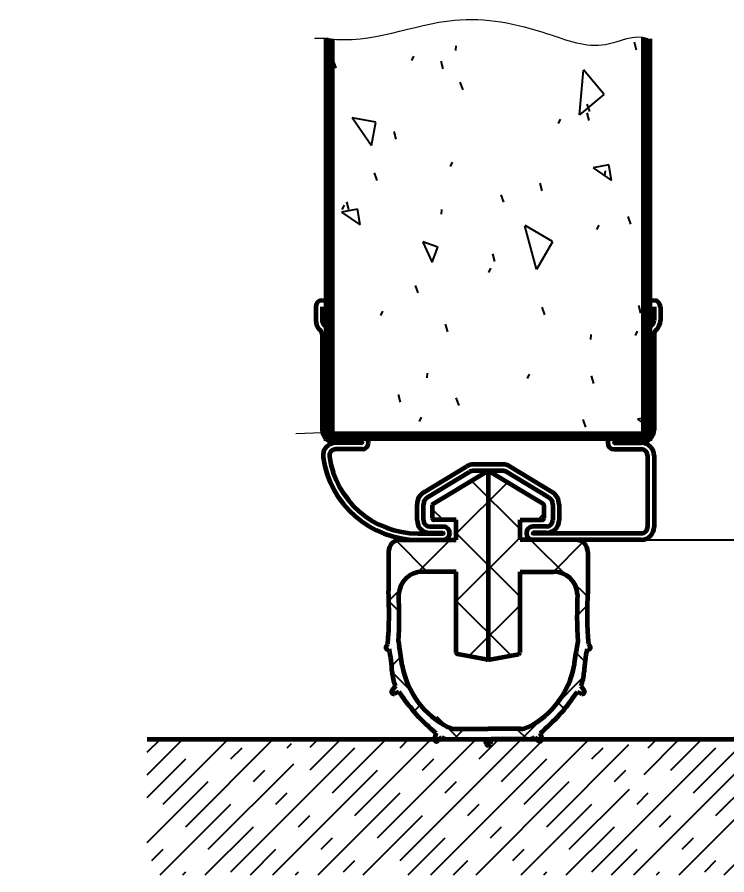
# Model space of a CAD drawing. Header units: millimetres. Extents: x 0 to 840, y 0 to 594.
# Drawn here: x 180.4 to 224.8, y 258.6 to 312.4 of the extents above; entities that cross this region are included whole.
import ezdxf

# ---------------------------------------------------------------- set-up
doc = ezdxf.new("R2010")
doc.units = ezdxf.units.MM
for name, pattern in [('K5LT_BASIC', [0]), ('K5LT_THIN', [0]), ('K5LT_THIN_INCLUDED_TO_HATCHING', [0])]:
    doc.linetypes.add(name, pattern=pattern)
doc.layers.add('Системный слой', color=7, linetype='Continuous')
doc.styles.add('KDIMTEXTSTYLE', font='GOST_AU.SHX', dxfattribs={"width": 0.96, "oblique": 15, "height": 5})
doc.dimstyles.new('KDIMSTYLE (1.00)', dxfattribs={"dimtxt": 5, "dimasz": 1, "dimexe": 2, "dimexo": 0, "dimgap": 1, "dimtad": 1, "dimtxsty": 'KDIMTEXTSTYLE', "dimsah": 1, "dimcen": 0, "dimdle": 1, "dimadec": 0, "dimazin": 0, "dimtfac": 0.667, "dimtmove": 0, "dimatfit": 3, "dimfxl": 1, "dimtvp": 1, "dimtolj": 1, "dimtzin": 0, "dimarcsym": 0})

# ---------------------------------------------------------------- blocks, each defined once
blk = doc.blocks.new('KDIMARROW_01')
at = {"layer": 'Системный слой'}
blk.add_hatch(color=0, dxfattribs=at).paths.add_polyline_path([(0, 0), (-5, 0.658), (-4.5, 0), (-5, -0.658)])
at = {"layer": 'Системный слой', "color": 0, "linetype": 'K5LT_THIN', "lineweight": 18}
for p, q in [((-4.5, 0), (-5, 0.658)), ((-5, 0.658), (0, 0)), ((0, 0), (-5, -0.658)), ((-5, -0.658), (-4.5, 0)), ((0, 0), (-1, 0))]:
    blk.add_line(p, q, dxfattribs=at)
blk = doc.blocks.new('U76')
at = {"layer": 'Системный слой', "color": 5, "linetype": 'K5LT_BASIC', "lineweight": 60, "true_color": 0x0000ff}
for p, q in [((199.072, 294.212), (199.072, 293.356)), ((199.472, 294.212), (199.472, 293.362)), ((199.872, 294.212), (199.872, 293.362)), ((219.872, 294.212), (219.872, 293.362)), ((220.272, 294.212), (220.272, 293.362)), ((220.672, 294.212), (220.672, 293.356)), ((199.872, 293.362), (199.472, 293.362)), ((219.872, 293.362), (220.272, 293.362)), ((199.472, 292.462), (199.472, 286.512)), ((199.872, 292.467), (199.872, 286.512)), ((219.872, 292.467), (219.872, 286.512)), ((220.272, 292.462), (220.272, 286.512)), ((201.972, 286.112), (200.272, 286.112)), ((217.772, 286.112), (219.472, 286.112)), ((201.962, 285.712), (200.272, 285.712)), ((201.962, 285.687), (200.323, 285.687)), ((201.972, 285.702), (201.972, 285.697)), ((202.372, 285.712), (202.372, 285.687)), ((217.372, 285.712), (217.372, 285.687)), ((217.772, 285.702), (217.772, 285.697)), ((217.782, 285.712), (219.472, 285.712)), ((217.782, 285.687), (219.472, 285.687)), ((201.972, 285.287), (200.323, 285.287)), ((217.772, 285.287), (219.472, 285.287)), ((219.872, 284.887), (219.872, 280.412)), ((220.272, 284.887), (220.272, 280.412)), ((205.856, 282.603), (208.51, 284.207)), ((206.063, 282.261), (208.716, 283.864)), ((210.769, 284.337), (208.975, 284.337)), ((210.769, 283.937), (208.975, 283.937)), ((213.681, 282.261), (211.028, 283.864)), ((213.888, 282.603), (211.235, 284.207)), ((205.422, 280.837), (205.422, 281.833)), ((205.822, 280.837), (205.822, 281.833)), ((213.922, 281.833), (213.922, 280.837)), ((214.322, 281.833), (214.322, 280.837)), ((206.222, 280.437), (207.072, 280.437)), ((213.522, 280.437), (212.672, 280.437)), ((205.472, 280.012), (207.062, 280.012)), ((205.472, 279.612), (207.072, 279.612)), ((206.222, 280.037), (207.062, 280.037)), ((207.072, 280.027), (207.072, 280.022)), ((207.472, 280.037), (207.472, 280.012)), ((212.272, 280.037), (212.272, 280.012)), ((212.672, 280.027), (212.672, 280.022)), ((219.472, 279.612), (212.672, 279.612)), ((213.522, 280.037), (212.682, 280.037)), ((219.472, 280.012), (212.682, 280.012))]:
    blk.add_line(p, q, dxfattribs=at)
for centre, radius, start, end in [((199.472, 294.212), 0.4, 90, 180), ((199.472, 294.212), 0.4, 0, 90), ((220.272, 294.212), 0.4, 90, 180), ((220.272, 294.212), 0.4, 0, 90), ((199.872, 293.356), 0.8, 180, 228.1897), ((199.872, 293.362), 0.4, 180, 228.1897), ((199.072, 292.467), 0.8, 0, 48.1897), ((220.672, 292.467), 0.8, 131.8103, 180), ((219.872, 293.362), 0.4, 311.8103, 0), ((219.872, 293.356), 0.8, 311.8103, 0), ((199.072, 292.462), 0.4, 0, 48.1897), ((220.672, 292.462), 0.4, 131.8103, 180), ((200.272, 286.512), 0.8, 180, 270), ((200.272, 286.512), 0.4, 180, 270), ((201.972, 285.712), 0.4, 0, 90), ((217.772, 285.712), 0.4, 90, 180), ((219.472, 286.512), 0.8, 270, 0), ((219.472, 286.512), 0.4, 270, 0), ((200.323, 284.887), 0.8, 90, 188.0145), ((201.962, 285.702), 0.01, 0, 90), ((201.962, 285.697), 0.01, 270, 0), ((201.972, 285.687), 0.4, 270, 0), ((217.772, 285.687), 0.4, 180, 270), ((217.782, 285.702), 0.01, 90, 180), ((217.782, 285.697), 0.01, 180, 270), ((219.472, 284.887), 0.8, 0, 90), ((200.323, 284.887), 0.4, 90, 188.0145), ((219.472, 284.887), 0.4, 0, 90), ((205.472, 285.612), 6, 188.0145, 270), ((205.472, 285.612), 5.6, 188.0145, 270), ((208.975, 283.437), 0.9, 90, 121.1555), ((208.975, 283.437), 0.5, 90, 121.1555), ((210.769, 283.437), 0.9, 58.8445, 90), ((210.769, 283.437), 0.5, 58.8445, 90), ((206.322, 281.833), 0.9, 121.1555, 180), ((206.322, 281.833), 0.5, 121.1555, 180), ((213.422, 281.833), 0.5, 0, 58.8445), ((213.422, 281.833), 0.9, 0, 58.8445), ((206.222, 280.837), 0.8, 180, 270), ((206.222, 280.837), 0.4, 180, 270), ((213.522, 280.837), 0.4, 270, 0), ((213.522, 280.837), 0.8, 270, 0), ((207.072, 280.037), 0.4, 0, 90), ((212.672, 280.037), 0.4, 90, 180), ((219.472, 280.412), 0.4, 270, 0), ((219.472, 280.412), 0.8, 270, 0), ((207.062, 280.027), 0.01, 0, 90), ((207.062, 280.022), 0.01, 270, 0), ((207.072, 280.012), 0.4, 270, 0), ((212.672, 280.012), 0.4, 180, 270), ((212.682, 280.027), 0.01, 90, 180), ((212.682, 280.022), 0.01, 180, 270)]:
    blk.add_arc(centre, radius, start, end, dxfattribs=at)
blk = doc.blocks.new('U77')
at = {"layer": 'Системный слой'}
h = blk.add_hatch(dxfattribs=at)
h.set_pattern_fill('Неметалл', angle=45, style=0, pattern_type=0)
h.set_pattern_definition([(45, (0, 0), (-2.12132, 2.12132), []), (135, (0, 0), (-2.12132, -2.12132), [])])
edge = h.paths.add_edge_path()
edge.add_line((209.872, 272.212), (209.872, 283.762))
edge.add_line((209.872, 283.762), (209.843, 283.833))
edge.add_line((209.843, 283.833), (209.772, 283.862))
edge.add_line((209.772, 283.862), (209.721, 283.848))
edge.add_line((209.721, 283.848), (206.421, 281.865))
edge.add_line((206.421, 281.865), (206.375, 281.803))
edge.add_line((206.375, 281.803), (206.372, 281.779))
edge.add_line((206.372, 281.779), (206.372, 280.962))
edge.add_line((206.372, 280.962), (206.401, 280.891))
edge.add_line((206.401, 280.891), (206.472, 280.862))
edge.add_line((206.472, 280.862), (207.872, 280.862))
edge.add_line((207.872, 280.862), (207.872, 279.612))
edge.add_line((207.872, 279.612), (204.375, 279.612))
edge.add_line((204.375, 279.612), (203.844, 279.392))
edge.add_line((203.844, 279.392), (203.625, 278.862))
edge.add_line((203.625, 278.862), (203.625, 276.418))
edge.add_line((203.625, 276.418), (203.586, 273.077))
edge.add_line((203.586, 273.077), (203.479, 272.94))
edge.add_line((203.479, 272.94), (203.452, 272.844))
edge.add_line((203.452, 272.844), (203.502, 272.757))
edge.add_line((203.502, 272.757), (203.598, 272.731))
edge.add_line((203.598, 272.731), (203.635, 272.741))
edge.add_line((203.635, 272.741), (203.667, 272.755))
edge.add_line((203.667, 272.755), (203.856, 271.33))
edge.add_line((203.856, 271.33), (204.068, 270.449))
edge.add_line((204.068, 270.449), (203.843, 270.159))
edge.add_line((203.843, 270.159), (203.816, 270.063))
edge.add_line((203.816, 270.063), (203.866, 269.976))
edge.add_line((203.866, 269.976), (203.962, 269.95))
edge.add_line((203.962, 269.95), (203.999, 269.96))
edge.add_line((203.999, 269.96), (204.277, 270.085))
edge.add_line((204.277, 270.085), (204.356, 269.979))
edge.add_line((204.356, 269.979), (206.605, 267.485))
edge.add_line((206.605, 267.485), (206.513, 267.129))
edge.add_line((206.513, 267.129), (206.527, 267.03))
edge.add_line((206.527, 267.03), (206.607, 266.97))
edge.add_line((206.607, 266.97), (206.706, 266.984))
edge.add_line((206.706, 266.984), (206.736, 267.009))
edge.add_line((206.736, 267.009), (206.941, 267.234))
edge.add_line((206.941, 267.234), (206.949, 267.229))
edge.add_line((206.949, 267.229), (207.419, 267.112))
edge.add_line((207.419, 267.112), (209.673, 267.112))
edge.add_line((209.673, 267.112), (209.673, 267.112))
edge.add_line((209.673, 267.112), (209.746, 266.819))
edge.add_line((209.746, 266.819), (209.805, 266.739))
edge.add_line((209.805, 266.739), (209.872, 266.721))
edge.add_line((209.872, 266.721), (209.964, 266.759))
edge.add_line((209.964, 266.759), (209.998, 266.819))
edge.add_line((209.998, 266.819), (210.071, 267.112))
edge.add_line((210.071, 267.112), (212.325, 267.112))
edge.add_line((212.325, 267.112), (212.795, 267.229))
edge.add_line((212.795, 267.229), (212.803, 267.234))
edge.add_line((212.803, 267.234), (213.008, 267.009))
edge.add_line((213.008, 267.009), (213.099, 266.966))
edge.add_line((213.099, 266.966), (213.193, 267))
edge.add_line((213.193, 267), (213.235, 267.091))
edge.add_line((213.235, 267.091), (213.231, 267.129))
edge.add_line((213.231, 267.129), (213.139, 267.485))
edge.add_line((213.139, 267.485), (215.389, 269.979))
edge.add_line((215.389, 269.979), (215.467, 270.085))
edge.add_line((215.467, 270.085), (215.745, 269.96))
edge.add_line((215.745, 269.96), (215.845, 269.957))
edge.add_line((215.845, 269.957), (215.917, 270.025))
edge.add_line((215.917, 270.025), (215.92, 270.125))
edge.add_line((215.92, 270.125), (215.901, 270.159))
edge.add_line((215.901, 270.159), (215.676, 270.449))
edge.add_line((215.676, 270.449), (215.888, 271.33))
edge.add_line((215.888, 271.33), (216.077, 272.755))
edge.add_line((216.077, 272.755), (216.109, 272.741))
edge.add_line((216.109, 272.741), (216.209, 272.738))
edge.add_line((216.209, 272.738), (216.281, 272.806))
edge.add_line((216.281, 272.806), (216.284, 272.906))
edge.add_line((216.284, 272.906), (216.265, 272.94))
edge.add_line((216.265, 272.94), (216.158, 273.077))
edge.add_line((216.158, 273.077), (216.119, 276.418))
edge.add_line((216.119, 276.418), (216.119, 278.862))
edge.add_line((216.119, 278.862), (215.9, 279.392))
edge.add_line((215.9, 279.392), (215.369, 279.612))
edge.add_line((215.369, 279.612), (211.872, 279.612))
edge.add_line((211.872, 279.612), (211.872, 280.862))
edge.add_line((211.872, 280.862), (213.272, 280.862))
edge.add_line((213.272, 280.862), (213.343, 280.891))
edge.add_line((213.343, 280.891), (213.372, 280.962))
edge.add_line((213.372, 280.962), (213.372, 281.779))
edge.add_line((213.372, 281.779), (213.343, 281.85))
edge.add_line((213.343, 281.85), (213.324, 281.865))
edge.add_line((213.324, 281.865), (210.024, 283.848))
edge.add_line((210.024, 283.848), (209.948, 283.859))
edge.add_line((209.948, 283.859), (209.886, 283.814))
edge.add_line((209.886, 283.814), (209.872, 283.762))
edge.add_line((209.872, 283.762), (209.872, 272.212))
edge.add_line((209.872, 272.212), (209.901, 272.141))
edge.add_line((209.901, 272.141), (209.972, 272.112))
edge.add_line((209.972, 272.112), (209.985, 272.113))
edge.add_line((209.985, 272.113), (211.79, 272.443))
edge.add_line((211.79, 272.443), (211.854, 272.484))
edge.add_line((211.854, 272.484), (211.872, 272.541))
edge.add_line((211.872, 272.541), (211.872, 277.612))
edge.add_line((211.872, 277.612), (213.978, 277.612))
edge.add_line((213.978, 277.612), (215.039, 277.173))
edge.add_line((215.039, 277.173), (215.477, 276.183))
edge.add_line((215.477, 276.183), (215.487, 273.246))
edge.add_line((215.487, 273.246), (215.443, 272.898))
edge.add_line((215.443, 272.898), (215.263, 271.733))
edge.add_line((215.263, 271.733), (213.99, 269.114))
edge.add_line((213.99, 269.114), (212.368, 267.868))
edge.add_line((212.368, 267.868), (211.92, 267.762))
edge.add_line((211.92, 267.762), (209.872, 267.762))
edge.add_line((209.872, 267.762), (207.824, 267.762))
edge.add_line((207.824, 267.762), (207.376, 267.868))
edge.add_line((207.376, 267.868), (205.22, 269.826))
edge.add_line((205.22, 269.826), (204.481, 271.733))
edge.add_line((204.481, 271.733), (204.301, 272.898))
edge.add_line((204.301, 272.898), (204.257, 273.246))
edge.add_line((204.257, 273.246), (204.267, 276.183))
edge.add_line((204.267, 276.183), (204.756, 277.222))
edge.add_line((204.756, 277.222), (205.766, 277.612))
edge.add_line((205.766, 277.612), (207.872, 277.612))
edge.add_line((207.872, 277.612), (207.872, 272.541))
edge.add_line((207.872, 272.541), (207.901, 272.471))
edge.add_line((207.901, 272.471), (207.954, 272.443))
edge.add_line((207.954, 272.443), (209.759, 272.113))
edge.add_line((209.759, 272.113), (209.833, 272.133))
edge.add_line((209.833, 272.133), (209.871, 272.199))
edge.add_line((209.871, 272.199), (209.872, 272.212))
at = {"layer": 'Системный слой', "color": 5, "linetype": 'K5LT_BASIC', "lineweight": 60, "true_color": 0x0000ff}
for p, q in [((206.421, 281.865), (209.721, 283.848)), ((213.324, 281.865), (210.024, 283.848)), ((209.872, 283.762), (209.872, 272.212)), ((209.872, 283.762), (209.872, 272.212)), ((206.372, 281.779), (206.372, 280.962)), ((213.372, 281.779), (213.372, 280.962)), ((207.872, 280.862), (206.472, 280.862)), ((207.872, 279.612), (207.872, 280.862)), ((211.872, 280.862), (213.272, 280.862)), ((211.872, 279.612), (211.872, 280.862)), ((204.375, 279.612), (207.872, 279.612)), ((215.369, 279.612), (211.872, 279.612)), ((203.625, 278.862), (203.625, 276.418)), ((216.119, 278.862), (216.119, 276.418)), ((207.872, 277.612), (205.766, 277.612)), ((207.872, 272.541), (207.872, 277.612)), ((211.872, 272.541), (211.872, 277.612)), ((211.872, 277.612), (213.978, 277.612)), ((204.257, 273.246), (204.301, 272.898)), ((215.487, 273.246), (215.443, 272.898)), ((203.586, 273.077), (203.479, 272.94)), ((203.667, 272.755), (203.635, 272.741)), ((216.077, 272.755), (216.109, 272.741)), ((216.158, 273.077), (216.265, 272.94)), ((209.759, 272.113), (207.954, 272.443)), ((209.985, 272.113), (211.79, 272.443)), ((204.068, 270.449), (203.843, 270.159)), ((215.676, 270.449), (215.901, 270.159)), ((204.277, 270.085), (203.999, 269.96)), ((215.467, 270.085), (215.745, 269.96)), ((207.824, 267.762), (209.872, 267.762)), ((211.92, 267.762), (209.872, 267.762)), ((206.605, 267.485), (206.513, 267.129)), ((206.941, 267.234), (206.736, 267.009)), ((212.803, 267.234), (213.008, 267.009)), ((213.139, 267.485), (213.231, 267.129)), ((207.419, 267.112), (209.673, 267.112)), ((209.673, 267.112), (209.746, 266.819)), ((209.673, 267.112), (209.673, 267.112)), ((210.071, 267.112), (209.998, 266.819)), ((210.071, 267.112), (210.071, 267.112)), ((212.325, 267.112), (210.071, 267.112))]:
    blk.add_line(p, q, dxfattribs=at)
for centre, radius, start, end in [((209.772, 283.762), 0.1, 0.0002, 121.0002), ((209.972, 283.762), 0.1, 58.9998, 179.9998), ((206.472, 281.779), 0.1, 121.0002, 180.0002), ((213.272, 281.779), 0.1, 359.9998, 58.9998), ((206.472, 280.962), 0.1, 180.0002, 270.0002), ((213.272, 280.962), 0.1, 269.9998, 359.9998), ((204.375, 278.862), 0.75, 90.0002, 180.0002), ((215.369, 278.862), 0.75, 359.9998, 89.9998), ((205.765, 276.112), 1.5, 89.9818, 177.2936), ((213.979, 276.112), 1.5, 2.7064, 90.0182), ((180.93, 275.013), 22.738, 355.1161, 3.5428), ((238.814, 275.013), 22.738, 176.4572, 184.8839), ((176.439, 274.809), 27.862, 356.7846, 2.8272), ((243.305, 274.809), 27.862, 177.1728, 183.2154), ((203.582, 272.86), 0.13, 142.1896, 294.1896), ((195.849, 270.993), 8.014, 2.4148, 12.7031), ((195.849, 270.993), 8.664, 4.9033, 12.7031), ((223.895, 270.993), 8.664, 167.2969, 175.0967), ((223.895, 270.993), 8.014, 167.2969, 177.5852), ((216.162, 272.86), 0.13, 245.8104, 37.8104), ((207.972, 272.541), 0.1, 180.0002, 259.6399), ((209.772, 272.212), 0.1, 262.4786, 0.0002), ((209.972, 272.212), 0.1, 179.9998, 277.5214), ((211.772, 272.541), 0.1, 280.3601, 359.9998), ((209.795, 272.696), 5.401, 190.2691, 243.3881), ((209.949, 272.696), 5.401, 296.6119, 349.7309), ((206.199, 271.429), 2.346, 182.4148, 204.6961), ((213.545, 271.429), 2.346, 335.3039, 357.5852), ((203.946, 270.079), 0.13, 142.1896, 294.1896), ((206.199, 271.429), 2.346, 214.9713, 218.1896), ((214.167, 276.566), 11.817, 213.8763, 230.2158), ((205.578, 276.566), 11.817, 309.7842, 326.1237), ((213.545, 271.429), 2.346, 321.8104, 325.0287), ((215.799, 270.079), 0.13, 245.8104, 37.8104), ((207.824, 268.762), 1, 243.3881, 270), ((211.92, 268.762), 1, 270, 296.6119), ((208.172, 269.23), 2.346, 238.3591, 238.5769), ((207.419, 268.112), 1, 241.4542, 270.0002), ((212.325, 268.112), 1, 269.9998, 298.5458), ((211.572, 269.23), 2.346, 301.4231, 301.6409), ((206.64, 267.096), 0.13, 165.5774, 317.5774), ((209.872, 266.851), 0.13, 194.0005, 270), ((209.872, 266.851), 0.13, 270, 345.9995), ((213.105, 267.096), 0.13, 222.4226, 14.4226)]:
    blk.add_arc(centre, radius, start, end, dxfattribs=at)

msp = doc.modelspace()

# ---------------------------------------------------------------- hatches: boundary and pattern name
at = {"layer": 'Системный слой'}
h = msp.add_hatch(dxfattribs=at)
h.set_pattern_fill('Песок', angle=40, style=0, pattern_type=0)
h.set_pattern_definition([(40, (7.66, 6.428), (-20.5692, 24.5134), [2, -30]), (130, (9.193, 7.713), (-24.5134, -20.5692), [2, -30]), (85, (7.66, 6.428), (-20.5688, 24.513), [2.828, -42.426]), (60, (9.193, 7.713), (-27.7128, 16), [2, -30]), (150, (10.192, 9.445), (-16, -27.7128), [2, -30]), (105, (9.193, 7.713), (-27.7123, 15.9997), [2.828, -42.426]), (80, (16.853, 14.141), (-26.0974, 4.6017), [1.5, -25]), (170, (17.114, 15.618), (-4.6017, -26.0974), [1.5, -25]), (125, (16.853, 14.141), (-26.0969, 4.6016), [2.121, -35.355]), (100, (-18.796, -15.771), (-15.7569, -2.7784), [1, -15]), (190, (-18.97, -14.787), (2.7784, -15.7569), [1, -15]), (145, (-18.796, -15.771), (-15.75733, -2.77844), [1.414, -21.213]), (70, (1.233, 14.088), (-15.0351, 5.4723), [1, -15]), (160, (1.575, 15.028), (-5.4723, -15.0351), [1, -15]), (115, (1.233, 14.088), (-15.03547, 5.47246), [1.414, -21.213]), (85, (0, 0), (-9.35186, 7.84492), [0.3, -10]), (65, (0, 0), (-2.41845, 6.64463), [0.3, -10]), (105, (0, 0), (-6.193075, 7.658056), [0.5, -12]), (110, (0, 0), (-7.94593, 1.36463), [0.5, -7])])
h.paths.add_polyline_path([(217.77206, 286.11161), (219.47206, 286.11161), (219.62206, 286.1408), (219.62206, 311.10147), (218.816, 311.08453), (218.4071, 310.98446), (218.20139, 310.92352), (218.09775, 310.89167), (218.04412, 310.87508), (217.89638, 310.82963), (217.79682, 310.79967), (217.64783, 310.75679), (217.42447, 310.69942), (217.19478, 310.65312), (217.13366, 310.64349), (217.01146, 310.62767), (216.76718, 310.60916), (216.27921, 310.61961), (215.3059, 310.78991), (214.62907, 310.98661), (214.29078, 311.09767), (214.12026, 311.15514), (213.70671, 311.29487), (213.53716, 311.35103), (213.44151, 311.38218), (213.25036, 311.4432), (212.8686, 311.5599), (212.10694, 311.7701), (210.58827, 312.08273), (207.68871, 312.17315), (207.55375, 312.15831), (207.2836, 312.12359), (206.74239, 312.03629), (205.65677, 311.80879), (205.12535, 311.68225), (203.85861, 311.37638), (203.33462, 311.25989), (202.54873, 311.11044), (201.37011, 310.97415), (200.12206, 310.99751), (200.12206, 286.1408), (200.27206, 286.11161), (201.97206, 286.11161)])
h = msp.add_hatch(dxfattribs=at)
h.set_pattern_fill('Бетон', angle=45, style=0, pattern_type=0)
h.set_pattern_definition([(45, (0, 0), (-1.414214, 1.414214), [11, -5]), (45, (9.1924, 9.1924), (-1.414214, 1.414214), [1, -15]), (45, (4.9497, 6.364), (-1.414214, 1.414214), [11, -5]), (45, (14.1421, 15.5563), (-1.414214, 1.414214), [1, -15])])
h.paths.add_polyline_path([(188.51247, 258.61164), (231.23165, 258.61164), (231.23165, 267.11164), (219.90248, 267.11164), (219.60254, 264.44344), (219.47948, 264.0025), (219.29061, 263.76156), (218.98668, 263.72475), (218.74574, 263.91362), (218.69968, 264.17596), (218.69635, 267.11164), (213.96493, 267.11164), (213.90904, 266.88745), (213.86351, 266.82592), (213.78781, 266.81461), (213.72629, 266.86014), (213.71498, 266.88745), (213.65908, 267.11164), (213.55732, 267.11164), (211.11493, 267.11164), (211.05904, 266.88745), (211.01351, 266.82592), (210.93781, 266.81461), (210.87629, 266.86014), (210.86498, 266.88745), (210.80908, 267.11164), (208.71201, 267.11164), (206.61493, 267.11164), (206.55904, 266.88745), (206.51351, 266.82592), (206.43781, 266.81461), (206.37629, 266.86014), (206.36498, 266.88745), (206.30908, 267.11164), (203.86669, 267.11164), (203.76493, 267.11164), (203.70904, 266.88745), (203.66351, 266.82592), (203.58781, 266.81461), (203.52629, 266.86014), (203.51498, 266.88745), (203.45908, 267.11164), (198.72766, 267.11164), (198.72433, 264.17596), (198.6554, 263.87767), (198.39574, 263.7155), (198.09745, 263.78443), (197.94453, 264.0025), (197.82147, 264.44344), (197.52153, 267.11164), (188.51247, 267.11164)])

# ---------------------------------------------------------------- linework, layer by layer
at = {"layer": 'Системный слой', "color": 7, "linetype": 'K5LT_THIN_INCLUDED_TO_HATCHING', "lineweight": 18}
for p, q in [((199.87206, 311.02843), (198.99709, 311.02843)), ((197.81713, 286.27288), (199.49203, 286.33398))]:
    msp.add_line(p, q, dxfattribs=at)
at = {"layer": 'Системный слой', "color": 5, "linetype": 'K5LT_BASIC', "lineweight": 60, "true_color": 0x0000ff}
for p, q in [((200.12206, 286.1408), (200.12206, 310.99751)), ((219.62206, 286.11161), (219.62206, 311.10147)), ((188.51247, 267.11164), (231.23165, 267.11164))]:
    msp.add_line(p, q, dxfattribs=at)
at = {"layer": 'Системный слой', "color": 5, "linetype": 'K5LT_BASIC', "true_color": 0x0000ff, "const_width": 0.6}
msp.add_lwpolyline([(199.87206, 311.02843), (199.87206, 286.11161), (219.87206, 286.11161), (219.87206, 311.02843)], dxfattribs=at)
at = {"layer": 'Системный слой', "color": 7, "linetype": 'K5LT_THIN_INCLUDED_TO_HATCHING', "lineweight": 18}
msp.add_open_spline([(199.87206, 311.02843), (202.50477, 310.65117), (207.14506, 312.88867), (212.82053, 311.73853), (216.89941, 310.08039), (219.02002, 311.35942), (219.87206, 311.02843)], degree=3, knots=[0, 0, 0, 0, 2.35833258, 4.12356262, 5.20724328, 6, 6, 6, 6], dxfattribs=at)

# ---------------------------------------------------------------- block references
at = {"layer": 'Системный слой'}
for name in ['U76', 'U77']:
    msp.add_blockref(name, (0, 0), dxfattribs=at)

# ---------------------------------------------------------------- dimensions: what is measured, and where the dimension line sits
at = {"layer": 'Системный слой', "color": 7}
msp.add_linear_dim(base=(230.18041, 279.61161), p1=(231.23165, 267.11164), p2=(219.47206, 279.61161), angle=90, location=(230.18041, 273.36163), text='\\H5.0;\\W0.965;\\Q15;\\H5.0;\\W0.965;\\Q15;\\Q15;25', dimstyle='KDIMSTYLE (1.00)', override={"dimexo": 0, "dimblk1": 'KDIMARROW_01', "dimblk2": 'KDIMARROW_01', "dimse1": 0, "dimse2": 0, "dimclrt": 7, "dimtolj": 1}, dxfattribs=at).render()

doc.saveas('drawing.dxf')
